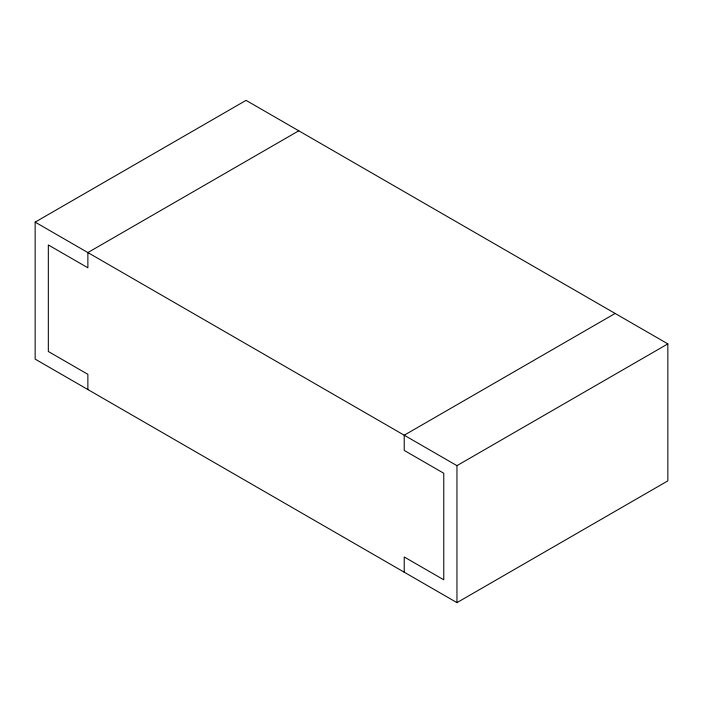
<?xml version="1.0" encoding="UTF-8"?>
<svg xmlns="http://www.w3.org/2000/svg" width="703" height="703" viewBox="0 0 703 703"><rect width="100%" height="100%" fill="white"/><g stroke="black" fill="none" stroke-linecap="round" stroke-linejoin="round"><path stroke-width="1.05" d="M35.15 222.13L246.05 100.362L667.85 343.89L667.85 480.87L456.95 602.638L35.15 359.11L35.15 222.13L456.95 465.65L667.85 343.89M298.775 130.802L87.875 252.57L87.875 267.79L48.331 244.96L48.331 351.5L87.875 374.33L87.875 389.55M615.125 313.45L404.225 435.21L404.225 450.43L443.769 473.26L443.769 579.808L404.225 556.978L404.225 572.198M456.95 465.65L456.95 602.638"/></g></svg>
